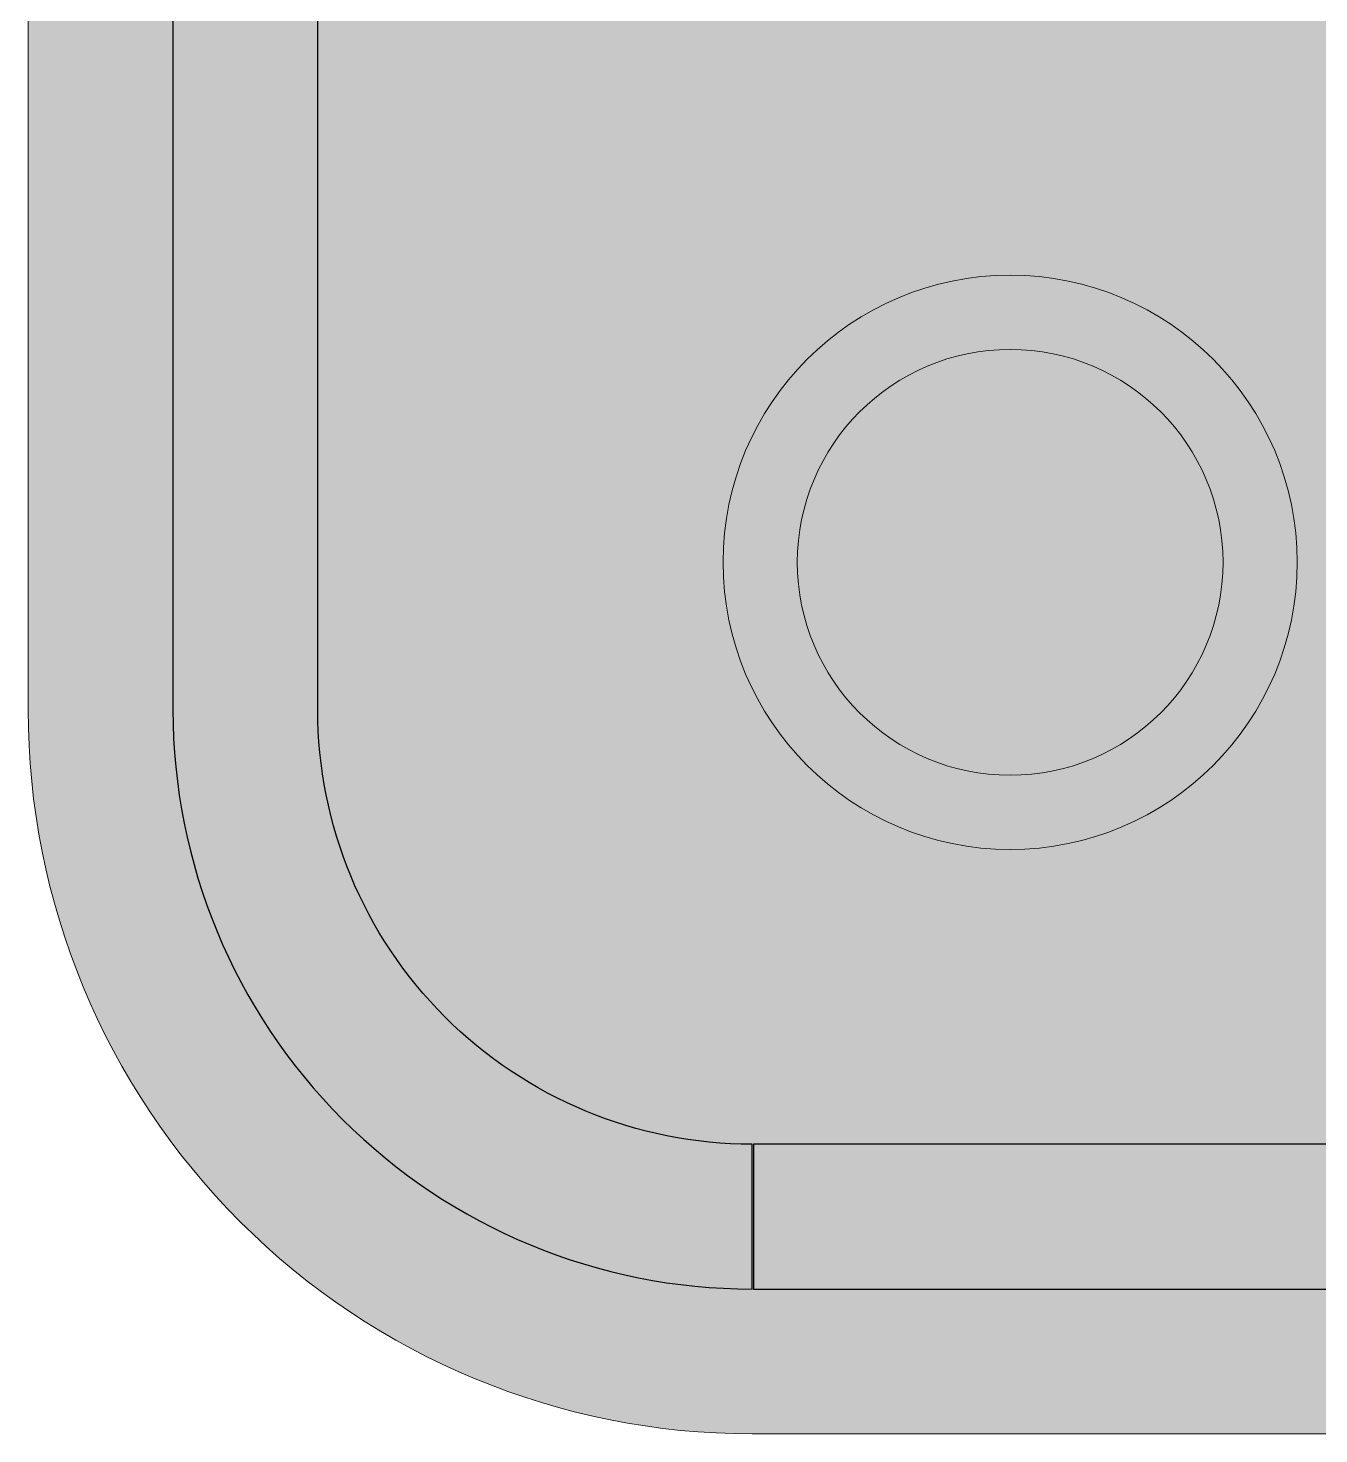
# Model space of a CAD drawing. Header units: millimetres. Extents: x 4103 to 4403, y 3794 to 4144.
# Drawn here: x 4103.36 to 4147.94, y 3793.8 to 3842.33 of the extents above; entities that cross this region are included whole.
import ezdxf

# ---------------------------------------------------------------- set-up
doc = ezdxf.new("R2010")
doc.units = ezdxf.units.MM
doc.layers.add('GREEN', color=7, linetype='Continuous', true_color=0x007f00)
doc.layers.add('GSCOLORFILL', color=7, linetype='Continuous', lineweight=0)

# ---------------------------------------------------------------- blocks, each defined once
blk = doc.blocks.new('NR-GM-31-6')
at = {"layer": 'GREEN', "true_color": 0x007f00}
blk.add_hatch(color=96, dxfattribs=at).paths.add_polyline_path([(-124.952, 5), (124.998, 5, 0.414214), (144.998, 25), (144.998, 325, 0.414214), (124.998, 345), (-125.002, 345, 0.414214), (-145.002, 325), (-145.002, 25, 0.414214), (-125.002, 5), (-125.002, 10, -0.414214), (-140.002, 25), (-140.002, 325, -0.414214), (-125.002, 340), (124.998, 340, -0.414214), (139.998, 325), (139.998, 25, -0.414214), (124.998, 10), (-124.952, 10)])
at = {"layer": 'GREEN', "lineweight": 9}
h = blk.add_hatch(color=256, dxfattribs=at)
h.paths.add_polyline_path([(-113.735, 34.306), (-113.811, 34.287), (-113.855, 34.281), (-113.912, 34.382), (-113.937, 34.464), (-114.07, 34.502), (-114.178, 34.496), (-114.292, 34.414), (-114.368, 34.319), (-114.425, 34.249), (-114.418, 34.369), (-114.342, 34.439), (-114.33, 34.496), (-114.317, 34.559), (-114.248, 34.686), (-114.127, 34.831), (-113.994, 34.939), (-113.912, 35.002), (-113.899, 35.053), (-113.95, 35.078), (-114.051, 35.065), (-114.216, 34.989), (-114.336, 34.869), (-114.38, 34.768), (-114.425, 34.629), (-114.463, 34.591), (-114.469, 34.616), (-114.387, 34.875), (-114.349, 35.002), (-114.298, 35.109), (-114.248, 35.198), (-114.14, 35.28), (-114.102, 35.312), (-114.108, 35.369), (-114.184, 35.388), (-114.254, 35.363), (-114.38, 35.274), (-114.444, 35.217), (-114.482, 35.078), (-114.52, 34.932), (-114.564, 34.85), (-114.577, 34.926), (-114.564, 35.166), (-114.501, 35.261), (-114.463, 35.331), (-114.463, 35.438), (-114.507, 35.445), (-114.558, 35.438), (-114.64, 35.363), (-114.665, 35.28), (-114.672, 35.185), (-114.684, 35.084), (-114.703, 35.046), (-114.76, 35.147), (-114.779, 35.192), (-114.754, 35.287), (-114.716, 35.407), (-114.703, 35.464), (-114.703, 35.559), (-114.792, 35.514), (-114.842, 35.407), (-114.88, 35.312), (-114.887, 35.223), (-114.912, 35.223), (-114.969, 35.28), (-114.95, 35.407), (-114.931, 35.54), (-114.95, 35.647), (-115.001, 35.666), (-115.064, 35.616), (-115.096, 35.546), (-115.089, 35.356), (-115.083, 35.287), (-115.134, 35.325), (-115.146, 35.356), (-115.134, 35.476), (-115.146, 35.578), (-115.21, 35.603), (-115.247, 35.565), (-115.279, 35.502), (-115.241, 35.419), (-115.235, 35.369), (-115.254, 35.331), (-115.292, 35.337), (-115.336, 35.388), (-115.342, 35.502), (-115.361, 35.584), (-115.406, 35.571), (-115.45, 35.521), (-115.437, 35.445), (-115.437, 35.369), (-115.456, 35.28), (-115.526, 35.249), (-115.45, 35.223), (-115.228, 35.179), (-115.007, 35.122), (-114.849, 35.021), (-114.729, 34.882), (-114.659, 34.717), (-114.596, 34.458), (-114.596, 34.167), (-114.615, 33.933), (-114.684, 33.699), (-114.811, 33.414), (-115.007, 33.129), (-115.159, 32.921), (-115.222, 32.902), (-115.247, 32.946), (-115.197, 33.066), (-115.121, 33.256), (-115.051, 33.376), (-115.051, 33.446), (-115.115, 33.477), (-115.222, 33.446), (-115.279, 33.427), (-115.285, 33.471), (-115.279, 33.572), (-115.254, 33.642), (-115.235, 33.655), (-115.134, 33.566), (-115.096, 33.553), (-115.064, 33.787), (-115.032, 34.015), (-115.083, 34.161), (-115.197, 34.262), (-115.336, 34.312), (-115.475, 34.312), (-115.678, 34.262), (-115.855, 34.186), (-115.975, 34.148), (-116.032, 34.135), (-116.026, 34.072), (-116.108, 33.825), (-116.171, 33.686), (-116.178, 33.547), (-116.159, 33.427), (-116.058, 33.307), (-115.931, 33.281), (-115.817, 33.319), (-115.728, 33.382), (-115.735, 33.509), (-115.811, 33.522), (-115.874, 33.49), (-115.893, 33.471), (-115.937, 33.522), (-115.95, 33.591), (-115.912, 33.655), (-115.792, 33.661), (-115.697, 33.655), (-115.697, 33.762), (-115.671, 33.838), (-115.634, 33.876), (-115.577, 33.863), (-115.539, 33.73), (-115.539, 33.648), (-115.494, 33.642), (-115.406, 33.629), (-115.368, 33.56), (-115.368, 33.465), (-115.393, 33.427), (-115.431, 33.427), (-115.475, 33.484), (-115.526, 33.515), (-115.57, 33.477), (-115.583, 33.401), (-115.539, 33.326), (-115.45, 33.319), (-115.33, 33.338), (-115.203, 33.37), (-115.165, 33.376), (-115.342, 32.99), (-116.171, 33.009), (-116.45, 32.971), (-116.842, 32.971), (-117.165, 32.997), (-117.19, 33.104), (-117.222, 33.199), (-117.254, 33.224), (-117.247, 33.294), (-117.159, 33.212), (-117.07, 33.18), (-116.925, 33.205), (-116.855, 33.294), (-116.855, 33.414), (-116.893, 33.496), (-116.95, 33.515), (-117.001, 33.465), (-117.076, 33.446), (-117.076, 33.547), (-117.032, 33.585), (-116.944, 33.629), (-116.912, 33.768), (-116.88, 33.832), (-116.785, 33.857), (-116.741, 33.749), (-116.722, 33.686), (-116.659, 33.667), (-116.57, 33.673), (-116.52, 33.598), (-116.526, 33.528), (-116.608, 33.528), (-116.633, 33.566), (-116.678, 33.572), (-116.728, 33.547), (-116.76, 33.496), (-116.728, 33.452), (-116.709, 33.345), (-116.646, 33.3), (-116.513, 33.307), (-116.45, 33.401), (-116.399, 33.528), (-116.374, 33.579), (-116.33, 33.547), (-116.336, 33.465), (-116.361, 33.408), (-116.368, 33.357), (-116.317, 33.376), (-116.273, 33.433), (-116.266, 33.515), (-116.279, 33.598), (-116.311, 33.737), (-116.311, 33.8), (-116.285, 33.857), (-116.19, 33.87), (-116.102, 33.964), (-116.089, 34.135), (-116.058, 34.243), (-116.013, 34.306), (-115.963, 34.306), (-115.912, 34.274), (-115.779, 34.312), (-115.615, 34.401), (-115.488, 34.426), (-115.317, 34.414), (-115.153, 34.388), (-115.026, 34.281), (-114.931, 34.148), (-114.918, 33.996), (-114.944, 33.876), (-114.988, 33.749), (-115.026, 33.636), (-115.039, 33.547), (-115.013, 33.547), (-114.95, 33.604), (-114.849, 33.617), (-114.754, 33.636), (-114.697, 33.711), (-114.678, 33.952), (-114.665, 34.142), (-114.735, 34.357), (-114.861, 34.534), (-115.058, 34.641), (-115.247, 34.698), (-115.406, 34.698), (-115.602, 34.654), (-115.766, 34.603), (-115.931, 34.54), (-116.001, 34.445), (-116.051, 34.534), (-116.077, 34.648), (-116.089, 34.698), (-116.115, 34.73), (-116.096, 34.768), (-116.032, 34.743), (-115.975, 34.736), (-115.944, 34.768), (-115.937, 34.901), (-115.937, 34.989), (-115.982, 35.015), (-116.032, 35.015), (-116.026, 35.185), (-116.254, 35.166), (-116.349, 35.173), (-116.399, 35.154), (-116.406, 35.09), (-116.374, 35.059), (-116.361, 35.034), (-116.387, 35.008), (-116.463, 34.996), (-116.513, 34.977), (-116.494, 34.793), (-116.475, 34.736), (-116.387, 34.736), (-116.349, 34.743), (-116.361, 34.641), (-116.406, 34.572), (-116.488, 34.584), (-116.602, 34.622), (-116.779, 34.692), (-116.918, 34.736), (-117.121, 34.73), (-117.292, 34.711), (-117.494, 34.622), (-117.665, 34.439), (-117.76, 34.255), (-117.811, 34.085), (-117.773, 33.87), (-117.766, 33.743), (-117.792, 33.743), (-117.868, 33.971), (-117.893, 34.211), (-117.874, 34.496), (-117.779, 34.768), (-117.652, 34.977), (-117.494, 35.103), (-117.317, 35.166), (-117.133, 35.179), (-116.868, 35.192), (-116.842, 35.217), (-116.874, 35.274), (-116.899, 35.299), (-117.02, 35.299), (-117.032, 35.312), (-117.02, 35.381), (-116.994, 35.47), (-116.994, 35.533), (-117.026, 35.552), (-117.07, 35.54), (-117.121, 35.533), (-117.171, 35.546), (-117.171, 35.59), (-117.209, 35.628), (-117.247, 35.628), (-117.298, 35.597), (-117.336, 35.59), (-117.431, 35.597), (-117.444, 35.628), (-117.494, 35.641), (-117.513, 35.609), (-117.545, 35.552), (-117.551, 35.514), (-117.576, 35.514), (-117.614, 35.559), (-117.659, 35.578), (-117.716, 35.59), (-117.766, 35.59), (-117.785, 35.533), (-117.728, 35.419), (-117.684, 35.306), (-117.697, 35.223), (-117.728, 35.103), (-117.766, 35.103), (-117.766, 35.211), (-117.735, 35.344), (-117.779, 35.451), (-117.861, 35.502), (-117.937, 35.508), (-117.962, 35.489), (-117.931, 35.413), (-117.887, 35.287), (-117.88, 35.179), (-117.893, 35.084), (-117.899, 35.008), (-117.931, 35.008), (-117.931, 35.109), (-117.95, 35.23), (-118.07, 35.35), (-118.14, 35.375), (-118.209, 35.356), (-118.222, 35.312), (-118.127, 35.179), (-118.051, 35.072), (-118.026, 34.964), (-118.032, 34.901), (-118.038, 34.837), (-118.013, 34.787), (-117.962, 34.686), (-117.981, 34.629), (-118.019, 34.616), (-118.083, 34.743), (-118.102, 34.888), (-118.133, 35.008), (-118.209, 35.072), (-118.279, 35.109), (-118.349, 35.128), (-118.431, 35.122), (-118.462, 35.065), (-118.418, 35.008), (-118.336, 34.863), (-118.235, 34.743), (-118.171, 34.641), (-118.165, 34.565), (-118.108, 34.477), (-118.026, 34.382), (-117.994, 34.331), (-118.026, 34.262), (-118.064, 34.287), (-118.108, 34.42), (-118.216, 34.515), (-118.323, 34.534), (-118.412, 34.515), (-118.469, 34.433), (-118.526, 34.338), (-118.545, 34.306), (-118.608, 34.306), (-118.659, 34.331), (-118.69, 34.35), (-118.716, 34.306), (-118.678, 34.205), (-118.602, 33.983), (-118.57, 33.87), (-118.57, 33.844), (-118.437, 33.87), (-118.418, 33.832), (-118.374, 33.92), (-118.355, 33.87), (-118.298, 33.889), (-118.247, 34.072), (-118.197, 34.243), (-118.07, 34.04), (-117.988, 33.863), (-118.076, 33.889), (-118.14, 33.908), (-118.222, 33.908), (-118.304, 33.844), (-118.374, 33.768), (-118.393, 33.711), (-118.368, 33.655), (-118.292, 33.617), (-118.228, 33.534), (-118.222, 33.452), (-118.241, 33.364), (-118.298, 33.3), (-118.602, 33.3), (-118.627, 33.351), (-118.602, 33.484), (-118.545, 33.534), (-118.519, 33.591), (-118.475, 33.591), (-118.443, 33.547), (-118.412, 33.636), (-118.462, 33.724), (-118.507, 33.768), (-118.564, 33.737), (-118.608, 33.636), (-118.703, 33.591), (-118.785, 33.617), (-118.741, 33.509), (-118.716, 33.37), (-118.64, 33.237), (-118.564, 33.155), (-118.557, 33.073), (-118.602, 32.984), (-118.507, 33.003), (-118.532, 32.908), (-118.424, 32.965), (-118.374, 33.041), (-118.361, 33.098), (-118.298, 33.054), (-118.273, 33.142), (-118.184, 33.294), (-118.133, 33.477), (-118.14, 33.591), (-118.152, 33.655), (-118.127, 33.724), (-118.007, 33.73), (-117.95, 33.604), (-117.754, 33.313), (-117.507, 32.946), (-117.412, 32.763), (-117.418, 32.737), (-117.494, 32.699), (-117.576, 32.617), (-117.583, 32.516), (-117.532, 32.415), (-117.463, 32.358), (-116.146, 32.313), (-115.096, 32.332), (-114.918, 32.396), (-114.899, 32.465), (-114.899, 32.592), (-114.975, 32.649), (-115.058, 32.744), (-115.058, 32.782), (-115.032, 32.857), (-114.71, 33.281), (-114.456, 33.585), (-114.399, 33.655), (-114.349, 33.642), (-114.305, 33.591), (-114.273, 33.439), (-114.248, 33.281), (-114.222, 33.25), (-114.165, 33.376), (-114.115, 33.49), (-114.115, 33.547), (-113.994, 33.509), (-113.912, 33.503), (-113.805, 33.439), (-113.798, 33.395), (-113.836, 33.294), (-113.931, 33.3), (-114.07, 33.275), (-114.127, 33.205), (-114.077, 33.079), (-114.007, 32.997), (-113.982, 33.054), (-113.925, 33.073), (-113.874, 33.06), (-113.836, 33.129), (-113.767, 33.288), (-113.678, 33.465), (-113.672, 33.604), (-113.767, 33.598), (-113.861, 33.617), (-113.994, 33.667), (-114.127, 33.787), (-114.184, 33.857), (-114.26, 33.889), (-114.374, 33.895), (-114.425, 33.895), (-114.393, 33.939), (-114.342, 34.015), (-114.298, 34.097), (-114.273, 34.142), (-114.21, 34.059), (-114.165, 33.914), (-114.14, 33.851), (-114.102, 33.851), (-114.108, 33.908), (-114.102, 33.964), (-114.051, 33.92), (-114.026, 33.825), (-114.013, 33.768), (-113.963, 33.787), (-113.906, 33.851), (-113.855, 33.813), (-113.849, 33.946), (-113.786, 34.072), (-113.767, 34.173), (-113.754, 34.23)])
h.paths.add_polyline_path([(-114.717, 34.135, -1), (-114.854, 34.135, -1)], flags=16)
h.paths.add_polyline_path([(-114.952, 34.319, -1), (-114.796, 34.319, -1)], flags=16)
h.paths.add_polyline_path([(-114.727, 33.927, -1), (-114.844, 33.927, -1)], flags=16)
h.paths.add_polyline_path([(-115.099, 34.477, -1), (-114.94, 34.477, -1)], flags=16)
h.paths.add_polyline_path([(-114.785, 33.718, -1), (-114.887, 33.718, -1)], flags=16)
h.paths.add_polyline_path([(-115.146, 34.123), (-115.279, 34.148), (-115.412, 34.123), (-115.564, 34.066), (-115.722, 34.04), (-115.855, 34.11), (-115.792, 34.135), (-115.608, 34.199), (-115.488, 34.268), (-115.317, 34.274), (-115.165, 34.173)], flags=16)
h.paths.add_polyline_path([(-115.313, 34.572, -1), (-115.169, 34.572, -1)], flags=16)
h.paths.add_polyline_path([(-115.516, 34.584, -1), (-115.396, 34.584, -1)], flags=16)
h.paths.add_polyline_path([(-115.758, 34.534, -1), (-115.597, 34.534, -1)], flags=16)
h.paths.add_polyline_path([(-115.933, 34.426, -1), (-115.803, 34.426, -1)], flags=17)
h.paths.add_polyline_path([(-115.38, 32.895), (-115.317, 32.838), (-115.298, 32.744), (-115.463, 32.699), (-115.722, 32.706), (-115.969, 32.725), (-116.298, 32.75), (-116.488, 32.731), (-116.444, 32.699), (-116.374, 32.604), (-116.304, 32.472), (-116.292, 32.415), (-116.38, 32.402), (-116.501, 32.389), (-116.564, 32.459), (-116.64, 32.472), (-116.716, 32.566), (-116.747, 32.661), (-116.735, 32.725), (-116.652, 32.731), (-116.659, 32.756), (-116.804, 32.763), (-116.868, 32.737), (-117.013, 32.744), (-117.203, 32.756), (-117.26, 32.782), (-117.241, 32.857), (-117.159, 32.895), (-117.076, 32.914), (-116.88, 32.914), (-116.836, 32.902), (-116.798, 32.895), (-116.728, 32.908), (-116.728, 32.851), (-116.697, 32.813), (-116.64, 32.788), (-116.602, 32.807), (-116.583, 32.889), (-116.488, 32.908), (-116.222, 32.933), (-115.944, 32.908), (-115.969, 32.857), (-115.988, 32.826), (-115.887, 32.819), (-115.855, 32.914), (-115.482, 32.914)], flags=16)
h.paths.add_polyline_path([(-116.007, 34.856), (-116.07, 34.818), (-116.108, 34.882), (-116.051, 34.945), (-116.013, 34.926)], flags=16)
h.paths.add_polyline_path([(-116.152, 34.692), (-116.292, 34.686), (-116.203, 34.774)], flags=16)
h.paths.add_polyline_path([(-116.184, 34.837), (-116.216, 34.806), (-116.247, 34.926), (-116.171, 34.913)], flags=16)
h.paths.add_polyline_path([(-116.102, 35.09), (-116.115, 35.065), (-116.184, 34.996), (-116.26, 34.996), (-116.285, 35.084), (-116.19, 35.109)], flags=16)
h.paths.add_polyline_path([(-115.501, 32.604), (-115.444, 32.516), (-115.437, 32.427), (-115.488, 32.408), (-115.532, 32.434), (-115.507, 32.491), (-115.539, 32.56), (-115.583, 32.579), (-115.608, 32.547), (-115.646, 32.573), (-115.678, 32.573), (-115.716, 32.51), (-115.716, 32.459), (-115.722, 32.44), (-115.823, 32.535), (-115.855, 32.592), (-115.849, 32.649), (-115.634, 32.636)], flags=16)
h.paths.add_polyline_path([(-116.349, 34.818), (-116.412, 34.812), (-116.412, 34.92), (-116.342, 34.913)], flags=16)
h.paths.add_polyline_path([(-116.532, 34.218), (-116.716, 34.3), (-116.899, 34.338), (-117.032, 34.35), (-117.171, 34.344), (-117.368, 34.211), (-117.444, 34.047), (-117.431, 33.806), (-117.342, 33.655), (-117.33, 33.509), (-117.368, 33.515), (-117.507, 33.775), (-117.551, 34.028), (-117.494, 34.211), (-117.406, 34.344), (-117.203, 34.42), (-116.988, 34.452), (-116.773, 34.401), (-116.583, 34.306)], flags=16)
h.paths.add_polyline_path([(-116.64, 34.477, -1), (-116.526, 34.477, -1)], flags=16)
h.paths.add_polyline_path([(-116.841, 34.546, -1), (-116.705, 34.546, -1)], flags=16)
h.paths.add_polyline_path([(-117.032, 34.61, -1), (-116.918, 34.61, -1)], flags=16)
h.paths.add_polyline_path([(-117.286, 34.597, -1), (-117.107, 34.597, -1)], flags=16)
h.paths.add_polyline_path([(-117.51, 34.496, -1), (-117.339, 34.496, -1)], flags=16)
h.paths.add_polyline_path([(-117.653, 34.35, -1), (-117.5, 34.35, -1)], flags=16)
h.paths.add_polyline_path([(-117.693, 33.743, -1), (-117.549, 33.743, -1)], flags=16)
h.paths.add_polyline_path([(-117.73, 34.154, -1), (-117.6, 34.154, -1)], flags=16)
h.paths.add_polyline_path([(-117.765, 33.964, -1), (-117.603, 33.964, -1)], flags=17)
h.paths.add_polyline_path([(-117.228, 32.554), (-117.203, 32.478), (-117.292, 32.446), (-117.38, 32.459), (-117.463, 32.522), (-117.444, 32.598), (-117.368, 32.623), (-117.279, 32.617)], flags=16)
h = blk.add_hatch(color=256, dxfattribs=at)
h.paths.add_polyline_path([(-119.734, 30.186), (-119.59, 30.315), (-119.518, 30.574), (-119.431, 30.891), (-119.345, 30.877), (-119.359, 30.589), (-119.503, 29.782), (-119.489, 29.681), (-119.359, 29.667), (-119.33, 29.566), (-119.287, 29.379), (-119.301, 29.091), (-119.417, 28.558), (-119.532, 28.226), (-119.561, 27.88), (-119.633, 27.175), (-119.705, 26.728), (-119.417, 26.642), (-118.898, 26.584), (-118.61, 26.497), (-118.61, 26.454), (-119.229, 26.454), (-119.518, 26.526), (-119.791, 26.598), (-119.777, 26.987), (-119.763, 27.261), (-119.734, 27.938), (-119.691, 28.572), (-119.82, 27.953), (-119.907, 27.448), (-119.95, 26.742), (-120.022, 26.584), (-120.123, 26.454), (-120.123, 26.353), (-120.036, 26.325), (-119.95, 26.44), (-119.215, 26.411), (-118.97, 26.397), (-118.595, 26.368), (-118.35, 26.353), (-118.148, 26.296), (-118.019, 26.425), (-117.932, 26.425), (-117.774, 26.325), (-117.442, 26.209), (-117.01, 26.051), (-116.649, 25.936), (-116.808, 26.094), (-117.067, 26.281), (-117.327, 26.483), (-118.048, 26.497), (-118.134, 26.541), (-118.523, 26.613), (-118.927, 26.627), (-119.561, 26.699), (-119.561, 27.16), (-119.46, 28.241), (-119.359, 28.5), (-119.229, 28.99), (-119.201, 29.292), (-119.229, 29.667), (-119.373, 29.955), (-119.33, 30.402), (-119.229, 30.935), (-119.071, 30.949), (-118.855, 30.935), (-118.696, 30.834), (-118.682, 30.733), (-118.725, 29.854), (-118.638, 29.091), (-118.465, 28.414), (-118.148, 27.693), (-117.702, 27.031), (-117.096, 26.382), (-116.678, 26.08), (-116.361, 25.849), (-116.145, 25.806), (-115.914, 25.82), (-115.54, 25.95), (-115.035, 26.195), (-114.661, 26.411), (-114.531, 26.411), (-114.3, 26.253), (-114.228, 26.253), (-113.724, 26.281), (-113.19, 26.325), (-112.744, 26.353), (-112.715, 26.339), (-112.801, 26.296), (-113.003, 26.267), (-113.306, 26.253), (-113.781, 26.267), (-113.998, 26.224), (-114.127, 26.166), (-114.214, 26.051), (-114.214, 25.964), (-114.113, 25.892), (-113.695, 25.892), (-113.536, 25.936), (-112.398, 25.964), (-112.383, 25.979), (-112.383, 26.065), (-112.369, 26.108), (-112.311, 26.209), (-112.282, 26.224), (-112.254, 26.166), (-112.21, 26.036), (-112.095, 25.979), (-111.893, 25.964), (-111.749, 25.936), (-111.302, 25.864), (-110.856, 25.864), (-110.085, 25.849, 0.002397), (-110.044, 25.907), (-110.423, 25.907), (-111.043, 25.936), (-111.418, 26.051), (-111.663, 26.195), (-111.792, 26.353), (-111.836, 26.598), (-111.893, 26.497), (-112.182, 26.512), (-112.268, 27.189), (-112.282, 27.895), (-112.297, 27.953), (-112.182, 28.082), (-112.124, 28.039), (-112.023, 27.722), (-111.965, 27.333), (-111.936, 27.189), (-111.908, 27.218), (-111.922, 27.837), (-111.85, 27.65), (-111.807, 27.261), (-111.764, 26.829), (-111.677, 26.541), (-111.591, 26.339), (-111.403, 26.166), (-111.086, 26.051), (-110.668, 26.008), (-110.106, 25.979), (-110.002, 25.969, 0.005175), (-109.918, 26.096), (-109.991, 26.108), (-110.668, 26.108), (-111.043, 26.181), (-111.346, 26.353), (-111.49, 26.584), (-111.519, 26.872), (-111.533, 28.241), (-111.504, 28.99), (-111.576, 29.48), (-111.879, 30.402), (-112.138, 31.093), (-112.153, 31.237), (-112.138, 31.439), (-112.124, 31.837), (-112.21, 32.341), (-112.21, 32.701), (-112.095, 33.205), (-112.052, 33.637), (-112.023, 33.81), (-112.023, 34.012), (-112.08, 34.084), (-112.095, 34.098), (-112.224, 34.012), (-112.297, 33.839), (-112.354, 33.767), (-112.455, 33.81), (-112.585, 34.041), (-112.671, 34.142), (-112.729, 34.113), (-112.743, 33.926), (-112.729, 33.695), (-112.729, 33.58), (-112.787, 33.465), (-112.902, 33.407), (-112.931, 33.32), (-112.931, 33.248), (-112.801, 33.176), (-112.743, 33.119), (-112.715, 32.975), (-112.758, 32.946), (-112.859, 32.946), (-112.916, 33.061), (-112.945, 33.076), (-113.017, 33.162), (-113.104, 33.148), (-113.132, 33.032), (-113.075, 32.903), (-112.902, 32.859), (-112.787, 32.845), (-112.787, 32.759), (-112.844, 32.571), (-112.974, 32.37), (-113.118, 32.211), (-113.176, 32.168), (-113.233, 32.254), (-113.464, 32.485), (-113.695, 32.643), (-113.997, 32.759), (-114.343, 32.874), (-114.487, 32.903), (-114.603, 32.845), (-114.531, 32.759), (-114.271, 32.543), (-113.896, 32.37), (-113.709, 32.197), (-113.623, 32.067), (-113.594, 31.923), (-113.637, 31.793), (-113.752, 31.635), (-113.81, 31.649), (-113.795, 31.779), (-113.911, 31.952), (-114.04, 32.067), (-114.199, 32.096), (-114.343, 32.067), (-114.458, 31.995), (-114.531, 31.937), (-117.961, 31.923), (-118.047, 31.995), (-118.134, 32.096), (-118.307, 32.11), (-118.48, 32.024), (-118.595, 31.865), (-118.624, 31.75), (-118.624, 31.693), (-118.667, 31.635), (-118.768, 31.621), (-118.84, 31.693), (-118.926, 31.952), (-118.926, 32.038), (-118.912, 32.154), (-118.71, 32.298), (-118.465, 32.485), (-117.975, 32.773), (-117.932, 32.831), (-117.961, 32.888), (-118.018, 32.917), (-118.263, 32.859), (-118.739, 32.687), (-118.984, 32.543), (-119.229, 32.355), (-119.33, 32.254), (-119.46, 32.341), (-119.561, 32.557), (-119.647, 32.744), (-119.661, 32.831), (-119.604, 32.888), (-119.532, 32.903), (-119.388, 32.931), (-119.344, 33.018), (-119.344, 33.104), (-119.388, 33.176), (-119.489, 33.248), (-119.546, 33.335), (-119.546, 33.436), (-119.661, 33.551), (-119.734, 33.58), (-119.762, 33.594), (-119.748, 33.681), (-119.69, 33.854), (-119.69, 33.969), (-119.734, 34.127), (-119.82, 34.185), (-119.878, 34.041), (-119.979, 33.897), (-120.022, 33.796), (-120.123, 33.81), (-120.166, 33.911), (-120.252, 34.055), (-120.353, 34.127), (-120.425, 34.113), (-120.469, 33.983), (-120.454, 33.796), (-120.382, 33.565), (-120.353, 33.465), (-120.353, 33.292), (-120.353, 32.989), (-120.296, 32.687), (-120.281, 32.514), (-120.31, 32.298), (-120.353, 32.139), (-120.368, 31.606), (-120.44, 31.232), (-120.598, 30.698), (-120.858, 29.993), (-121.031, 29.416), (-121.088, 28.927), (-121.074, 28.581), (-121.059, 27.76), (-121.089, 27.448), (-121.103, 27.016), (-121.161, 26.642), (-121.29, 26.397), (-121.507, 26.238), (-121.852, 26.152), (-122.297, 26.152, 0.017479), (-122.007, 25.728), (-121.795, 25.72), (-121.305, 25.691), (-120.354, 25.532), (-119.46, 25.446), (-117.875, 25.417), (-116.087, 25.446), (-114.214, 25.403), (-113.133, 25.46), (-111.547, 25.547), (-110.596, 25.647), (-110.236, 25.691), (-110.199, 25.691, 0.005366), (-110.106, 25.818), (-111.187, 25.763), (-111.461, 25.777), (-111.778, 25.806), (-112.009, 25.763), (-112.196, 25.792), (-112.484, 25.748), (-112.686, 25.763), (-113.09, 25.792), (-113.781, 25.72), (-114.963, 25.763), (-115.439, 25.748), (-115.77, 25.604), (-116.001, 25.604), (-116.347, 25.619), (-116.664, 25.734), (-117.039, 25.777), (-118.422, 25.734), (-119.936, 25.748), (-120.699, 25.835), (-121.521, 25.892), (-120.699, 25.993), (-120.008, 26.022), (-119.301, 25.993), (-118.523, 25.936), (-118.408, 26.065), (-118.437, 26.108), (-118.71, 26.296), (-118.984, 26.31), (-119.618, 26.325), (-119.82, 26.353), (-119.676, 26.253), (-119.446, 26.238), (-119.085, 26.224), (-119.013, 26.137), (-119.921, 26.181), (-120.022, 26.123), (-120.296, 26.108), (-120.368, 26.166), (-120.382, 26.31), (-120.368, 26.469), (-120.296, 26.497), (-120.31, 26.339), (-120.267, 26.195), (-120.209, 26.166), (-120.152, 26.209), (-120.166, 26.281), (-120.224, 26.411), (-120.209, 26.656), (-120.152, 27.232), (-120.08, 27.52), (-119.907, 27.88), (-119.82, 28.226), (-119.734, 28.658), (-119.734, 29.177), (-119.618, 29.191), (-119.662, 29.408), (-119.791, 29.667), (-119.791, 29.725), (-119.719, 29.811), (-119.691, 29.926), (-119.82, 30.027), (-119.82, 30.099)])
h.paths.add_polyline_path([(-119.936, 31.271), (-120.022, 31.357), (-120.037, 31.473), (-119.979, 31.501), (-119.892, 31.559), (-119.82, 31.689), (-119.777, 31.79), (-119.777, 31.89), (-119.792, 31.962), (-119.864, 32.121), (-119.864, 32.164), (-119.777, 32.063), (-119.763, 32.121), (-119.763, 32.323), (-119.763, 32.582), (-119.647, 32.438), (-119.374, 32.15), (-119.359, 32.049), (-119.345, 31.905), (-119.201, 31.617), (-119.114, 31.415), (-119.244, 31.429), (-119.33, 31.386), (-119.388, 31.444), (-119.547, 31.559), (-119.561, 31.458), (-119.633, 31.415), (-119.748, 31.458), (-119.82, 31.559), (-119.878, 31.473), (-119.864, 31.372), (-119.691, 31.343), (-119.489, 31.285), (-119.33, 31.213), (-119.143, 31.184), (-119.013, 31.213), (-118.797, 31.242), (-118.639, 31.156), (-118.667, 31.04), (-118.97, 31.069), (-119.388, 31.112), (-119.46, 31.184), (-119.547, 31.242), (-119.763, 31.228)], flags=16)
h.paths.add_polyline_path([(-118.552, 30.176), (-118.509, 30.723), (-118.379, 30.81), (-118.394, 30.911), (-118.394, 31.069), (-118.379, 31.17), (-118.408, 31.242), (-118.48, 31.285), (-118.466, 31.645), (-118.451, 31.79), (-118.307, 31.847), (-118.249, 31.818), (-118.221, 31.761), (-115.367, 31.79), (-114.416, 31.761), (-114.257, 31.761), (-114.084, 31.717), (-114.012, 31.631), (-113.969, 31.487), (-113.94, 31.328), (-113.954, 31.256), (-114.026, 31.271), (-114.099, 31.228), (-114.142, 31.098), (-114.084, 30.968), (-114.07, 30.824), (-114.07, 30.767), (-113.969, 30.651), (-113.998, 30.19), (-114.012, 29.672), (-114.084, 29.081), (-114.171, 28.577), (-114.271, 28.375), (-114.603, 28.476), (-114.531, 28.606), (-114.416, 28.822), (-114.416, 28.937), (-114.603, 28.966), (-114.747, 29.11), (-114.92, 29.196), (-115.093, 29.196), (-115.122, 29.283), (-115.194, 29.384), (-115.295, 29.427), (-115.338, 29.456), (-115.352, 29.556), (-115.511, 29.556), (-115.525, 29.614), (-115.655, 29.556), (-115.756, 29.528), (-115.799, 29.528), (-115.814, 29.585), (-116.203, 29.398), (-116.347, 29.254), (-116.592, 28.98), (-116.866, 28.735), (-116.981, 28.649), (-117.111, 28.649), (-117.154, 28.692), (-117.183, 28.923), (-117.125, 29.24), (-116.952, 29.744), (-116.779, 30.392), (-116.678, 30.738), (-116.693, 30.983), (-116.693, 31.156), (-116.794, 31.314), (-116.909, 31.386), (-117.082, 31.372), (-117.226, 31.285), (-117.284, 31.184), (-117.399, 31.055), (-117.586, 30.925), (-117.5, 30.911), (-117.313, 30.925), (-117.111, 30.94), (-116.981, 30.896), (-116.981, 30.738), (-117.096, 30.306), (-117.341, 29.629), (-117.514, 29.182), (-117.658, 28.865), (-117.731, 28.634), (-117.774, 28.49), (-118.048, 28.433), (-118.264, 28.318), (-118.451, 28.836), (-118.552, 29.484)], flags=16)
h.paths.add_polyline_path([(-120.397, 28.025), (-120.325, 27.895), (-120.325, 27.434), (-120.368, 27.074), (-120.44, 26.714), (-120.469, 26.512), (-120.584, 26.497), (-120.743, 26.469), (-120.642, 27.074), (-120.599, 27.708), (-120.584, 27.967), (-120.469, 27.967)], flags=16)
h.paths.add_polyline_path([(-120.829, 27.448), (-120.815, 27.045), (-120.772, 26.973), (-120.786, 26.829), (-120.8, 26.497), (-120.887, 26.281), (-121.175, 26.065), (-121.579, 26.008), (-121.838, 25.979), (-121.968, 26.008), (-121.492, 26.08), (-121.175, 26.195), (-120.973, 26.397), (-120.93, 26.814)], flags=16)
h.paths.add_polyline_path([(-119.662, 33.057), (-119.676, 33.173), (-119.662, 33.216), (-119.604, 33.158), (-119.575, 33.144), (-119.503, 33.187), (-119.547, 33.057), (-119.619, 33.057)], flags=16)
h.paths.add_polyline_path([(-119.993, 33.259), (-120.08, 33.317), (-120.037, 33.389), (-119.979, 33.331)], flags=16)
h.paths.add_polyline_path([(-117.99, 27.808), (-117.831, 27.866), (-117.557, 27.866), (-117.37, 27.837), (-117.053, 27.78), (-116.75, 27.78), (-116.505, 27.866), (-116.332, 27.88), (-116.131, 27.866), (-115.914, 27.808), (-115.583, 27.765), (-115.41, 27.78), (-115.251, 27.866), (-115.021, 27.88), (-114.733, 27.852), (-114.603, 27.794), (-114.502, 27.765), (-114.588, 27.535), (-114.689, 27.448), (-114.79, 27.477), (-114.949, 27.535), (-115.151, 27.52), (-115.396, 27.477), (-115.785, 27.477), (-115.986, 27.506), (-116.332, 27.535), (-116.477, 27.506), (-116.765, 27.434), (-117.082, 27.448), (-117.37, 27.463), (-117.601, 27.52), (-117.745, 27.52), (-117.831, 27.492)], flags=16)
h.paths.add_polyline_path([(-116.246, 29.047), (-116.131, 29.206), (-115.799, 29.292), (-115.583, 29.292), (-115.785, 29.191), (-116.015, 29.163)], flags=16)
h.paths.add_polyline_path([(-115.698, 28.543), (-115.482, 28.63), (-115.396, 28.558), (-115.597, 28.471)], flags=16)
h.paths.add_polyline_path([(-115.77, 26.137), (-115.439, 26.411), (-114.963, 26.872), (-114.545, 27.391), (-114.257, 27.852), (-114.012, 28.543), (-113.897, 29.508), (-113.781, 30.776), (-113.752, 30.863), (-113.407, 30.935), (-113.291, 30.906), (-113.234, 30.445), (-113.176, 30.171), (-113.19, 29.869), (-113.205, 29.652), (-113.306, 29.408), (-113.349, 29.22), (-113.32, 28.73), (-113.162, 28.298), (-113.09, 28.053), (-113.017, 27.549), (-112.989, 27.232), (-113.003, 26.814), (-113.046, 26.656), (-113.147, 26.642), (-113.825, 26.57), (-114.243, 26.512), (-114.718, 26.469), (-115.194, 26.44), (-115.323, 26.454), (-115.424, 26.325)], flags=16)
h.paths.add_polyline_path([(-113.738, 31.127), (-113.681, 31.184), (-113.58, 31.156), (-113.363, 31.156), (-113.133, 31.17), (-113.061, 31.242), (-113.133, 31.228), (-113.191, 31.256), (-113.234, 31.386), (-113.263, 31.501), (-113.263, 31.645), (-113.234, 31.79), (-113.205, 31.919), (-113.176, 32.063), (-113.147, 32.092), (-112.989, 32.222), (-112.888, 32.366), (-112.773, 32.539), (-112.729, 32.74), (-112.7, 32.841), (-112.585, 32.956), (-112.542, 32.942), (-112.643, 32.769), (-112.643, 32.654), (-112.614, 32.539), (-112.643, 32.395), (-112.672, 32.006), (-112.758, 31.617), (-112.83, 31.545), (-112.859, 31.487), (-112.931, 31.372), (-112.946, 31.256), (-112.917, 31.228), (-112.816, 31.228), (-112.686, 31.271), (-112.643, 31.343), (-112.614, 31.444), (-112.614, 31.53), (-112.614, 31.617), (-112.542, 31.573), (-112.499, 31.429), (-112.542, 31.285), (-112.672, 31.199), (-112.873, 31.17), (-112.946, 31.127), (-112.542, 31.084), (-112.326, 31.141), (-112.268, 31.156), (-112.311, 31.055), (-112.455, 31.012), (-113.666, 31.012)], flags=16)
h.paths.add_polyline_path([(-113.219, 29.422), (-113.147, 29.652), (-113.003, 29.797), (-113.017, 29.854), (-113.104, 30.286), (-113.147, 30.661), (-113.133, 30.891), (-112.931, 30.949), (-112.816, 30.776), (-112.7, 30.69), (-112.672, 30.574), (-112.715, 30.488), (-112.744, 30.229), (-112.542, 30.229), (-112.585, 29.897), (-112.715, 29.667), (-112.902, 29.422), (-112.917, 29.264), (-112.859, 29.235), (-112.787, 29.264), (-112.83, 29.091), (-112.888, 28.99), (-112.873, 28.687), (-112.772, 28.327), (-112.643, 28.097), (-112.571, 28.082), (-112.542, 28.154), (-112.542, 28.298), (-112.499, 28.442), (-112.455, 28.442), (-112.427, 28.341), (-112.398, 28.197), (-112.441, 28.068), (-112.513, 28.025), (-112.628, 28.039), (-112.672, 27.938), (-112.628, 27.736), (-112.499, 27.578), (-112.441, 27.391), (-112.455, 26.152), (-112.686, 26.108), (-113.046, 26.094), (-113.349, 26.094), (-113.551, 26.008), (-113.666, 26.036), (-113.666, 26.108), (-113.608, 26.152), (-113.435, 26.166), (-113.19, 26.195), (-112.96, 26.209), (-112.758, 26.238), (-112.599, 26.339), (-112.614, 26.699), (-112.628, 27.189), (-112.7, 27.664), (-112.816, 28.212), (-112.931, 28.658), (-112.974, 28.658), (-112.917, 28.068), (-112.888, 27.722), (-112.844, 27.275), (-112.816, 26.584), (-113.003, 26.526), (-113.234, 26.497), (-113.522, 26.411), (-113.868, 26.353), (-114.012, 26.425), (-113.983, 26.497), (-113.522, 26.512), (-113.248, 26.57), (-112.96, 26.598), (-112.888, 26.685), (-112.902, 27.103), (-112.945, 27.765), (-113.032, 28.284), (-113.162, 28.572), (-113.234, 28.875), (-113.248, 29.163)], flags=16)
h.paths.add_polyline_path([(-112.571, 33.317), (-112.47, 33.374), (-112.455, 33.331), (-112.47, 33.273), (-112.528, 33.273)], flags=16)
h = blk.add_hatch(color=256, dxfattribs=at)
h.paths.add_polyline_path([(-109.573, 25.936), (-109.659, 26.051), (-109.918, 26.096, -0.005175), (-110.002, 25.969), (-109.803, 25.95), (-109.875, 25.907), (-110.044, 25.907, -0.002567), (-110.087, 25.845), (-110.063, 25.82), (-110.106, 25.818, -0.005366), (-110.199, 25.691), (-109.789, 25.691), (-109.674, 25.72)])
h.paths.add_polyline_path([(-122.297, 26.152), (-122.299, 26.152), (-122.559, 26.137), (-122.89, 26.108), (-123.034, 26.036), (-123.092, 25.921), (-122.962, 25.777), (-122.544, 25.748), (-122.007, 25.728, -0.017479)])
h.paths.add_polyline_path([(-122.443, 25.907), (-122.674, 25.878), (-122.775, 25.964), (-122.415, 25.979)], flags=16)
at = {"layer": 'GSCOLORFILL', "true_color": 0xf5f5f5, "transparency": 33554687}
blk.add_hatch(color=7, dxfattribs=at).paths.add_polyline_path([(-125.002, 0), (124.998, 0, 0.414214), (149.998, 25), (149.998, 325, 0.414214), (124.998, 350), (-125.002, 350, 0.414214), (-150.002, 325), (-150.002, 25, 0.414214)])
at = {"layer": 'GREEN', "linetype": 'Continuous', "transparency": 33554687}
blk.add_lwpolyline([(-124.952, 5), (124.998, 5, 0.414214), (144.998, 25), (144.998, 325, 0.414214), (124.998, 345), (-125.002, 345, 0.414214), (-145.002, 325), (-145.002, 25, 0.414214), (-125.002, 5), (-125.002, 10, -0.414214), (-140.002, 25), (-140.002, 325, -0.414214), (-125.002, 340), (124.998, 340, -0.414214), (139.998, 325), (139.998, 25, -0.414214), (124.998, 10), (-124.952, 10), (-124.952, 5)], format="xyb", close=True, dxfattribs=at).dxf.unprotected_set("ltscale", 0)
at = {"layer": 'GREEN', "lineweight": 9}
for radius in [9.913, 7.35]:
    blk.add_circle((-116.09, 30.087), radius, dxfattribs=at)
at = {"layer": 'GSCOLORFILL', "color": 4}
blk.add_lwpolyline([(-124.997, 0), (124.998, 0, 0.414214), (149.998, 25), (149.998, 325, 0.414214), (124.998, 350), (-125.002, 350, 0.414214), (-150.002, 325), (-150.002, 25, 0.414214), (-125.002, 0)], format="xyb", dxfattribs=at)

msp = doc.modelspace()

# ---------------------------------------------------------------- block references
msp.add_blockref('NR-GM-31-6', (4253.365, 3793.8))

doc.saveas('drawing.dxf')
